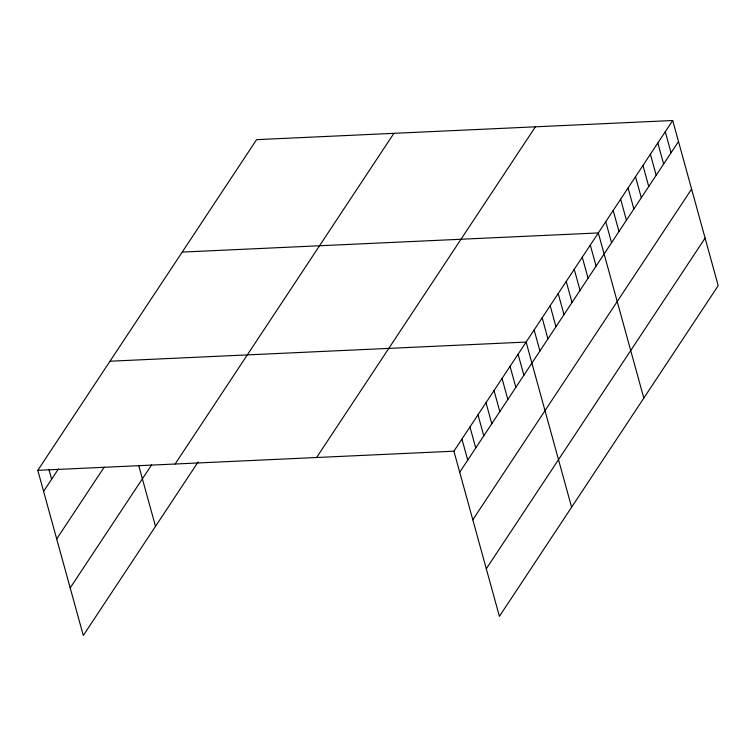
<?xml version="1.0" encoding="UTF-8"?>
<svg xmlns="http://www.w3.org/2000/svg" width="756" height="756" viewBox="0 0 756 756"><rect width="100%" height="100%" fill="white"/><g stroke="black" fill="none" stroke-linecap="round" stroke-linejoin="round"><path stroke-width="1.13" d="M198.081 462.01L83.292 635.494L37.8 470.336L256.596 139.652L672.708 120.506L718.2 285.664L499.404 616.348L453.912 451.19L672.708 120.506M43.593 491.372L58.401 468.985M56.691 538.933L104.215 467.113M70.195 587.932L151.654 464.817M175.118 464.023L393.914 133.33M316.594 457.512L535.39 126.819M459.705 472.226L678.501 141.533M472.802 519.788L691.598 189.094M486.297 568.786L705.102 238.102M182.205 252.088L598.317 232.933L643.81 398.091M110.007 361.217L526.11 342.062L571.602 507.219M37.8 470.336L453.912 451.19M665.271 131.742L671.063 152.778M657.833 142.988L663.626 164.024M650.387 154.233L656.18 175.269M642.95 165.479L648.742 186.505M635.512 176.715L641.305 197.751M628.075 187.96L633.868 208.996M620.638 199.206L626.431 220.242M613.192 210.451L618.984 231.478M605.754 221.697L611.547 242.723M590.294 245.057L596.087 266.093M582.271 257.182L588.064 278.217M574.248 269.316L580.041 290.342M566.225 281.44L572.018 302.466M558.202 293.564L563.995 314.59M550.179 305.689L555.972 326.724M542.156 317.813L547.949 338.849M534.133 329.937L539.926 350.973M518.087 354.186L523.88 375.222M510.064 366.31L515.857 387.346M502.041 378.435L507.834 399.47M494.018 390.559L499.82 411.595M486.004 402.693L491.797 423.719M477.981 414.817L483.774 435.843M469.958 426.942L475.751 447.968M461.935 439.066L467.728 460.092M138.792 465.743L155.5 526.374M48.875 469.287L51.616 479.247"/></g></svg>
